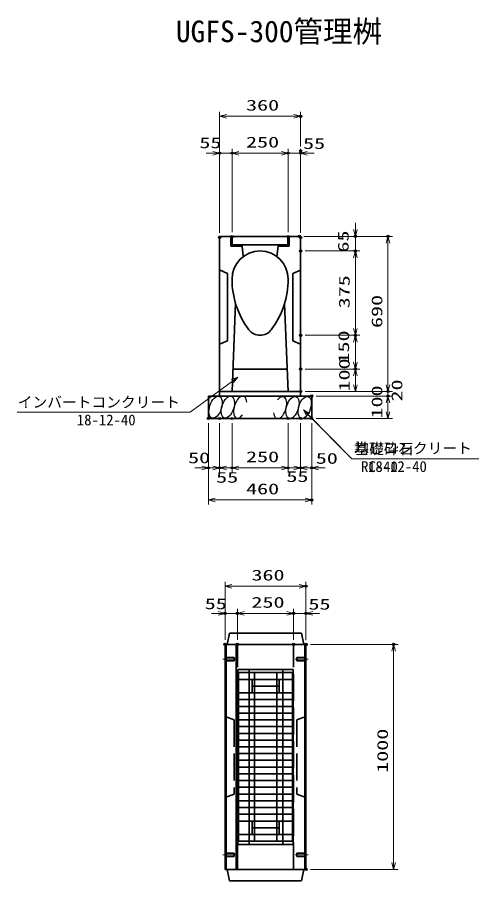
# Model space of a CAD drawing. Units: millimetres on the paper. Extents: x 15 to 1219, y 8 to 859.
# Drawn here: x 447.1 to 549.8, y 447.9 to 639.9 of the extents above; entities that cross this region are included whole.
import ezdxf
from ezdxf.enums import TextEntityAlignment as Align

# ---------------------------------------------------------------- set-up
doc = ezdxf.new("R2010")
doc.units = ezdxf.units.MM
doc.header["$PDMODE"] = 32
doc.header["$PDSIZE"] = 0.5
doc.linetypes.add('DASHED', pattern=[7.5, 6, -1.5])
doc.linetypes.add('USER1', pattern=[18.5, 12, -1.5, 3.5, -1.5])
for name, color, linetype, lineweight in [('D-BMK（構造物基準線）', 2, 'USER1', 18), ('D-STR-DIM（寸法）', 7, 'Continuous', 13), ('D-STR-HTXT(均しCON-旗)', 7, 'Continuous', 13), ('D-STR-HTXT(基礎砕石-旗)', 7, 'Continuous', 13), ('D-STR-HTXT（旗上げ）', 7, 'Continuous', 13), ('D-STR-STRF(グリ)', 7, 'Continuous', 25), ('D-STR（構造物）', 1, 'Continuous', 35)]:
    doc.layers.add(name, color=color, linetype=linetype, lineweight=lineweight)
doc.layers.add('D-STR-TXT(文字)', color=7, linetype='Continuous')
doc.layers.add('Defpoints_10', color=151, linetype='Continuous')
doc.styles.add('ＭＳ ゴシック', font='')
doc.styles.get('ＭＳ ゴシック').set_extended_font_data('MS Gothic')

# ---------------------------------------------------------------- blocks, each defined once
blk = doc.blocks.new('_Open30')
at = {"color": 7, "linetype": 'Continuous', "lineweight": 13}
for p, q in [((-1, 0.2679), (0, 0)), ((0, 0), (-1, -0.2679)), ((0, 0), (-1, 0))]:
    blk.add_line(p, q, dxfattribs=at)

msp = doc.modelspace()

# ---------------------------------------------------------------- linework, layer by layer
at = {"layer": 'D-BMK（構造物基準線）'}
for p, q in [((492.839, 497.153), (495.689, 497.153)), ((511.763, 497.153), (508.914, 497.153)), ((492.839, 453.653), (495.689, 453.653)), ((511.763, 453.653), (508.914, 453.653))]:
    msp.add_line(p, q, dxfattribs=at)
at = {"layer": 'D-STR-DIM（寸法）'}
for p, q in [((492.102, 610.636), (492.102, 618.844)), ((510.102, 611.154), (510.102, 618.844)), ((493.602, 617.844), (508.602, 617.844)), ((492.093, 591.954), (492.093, 610.636)), ((494.852, 592.098), (494.852, 610.636)), ((494.852, 592.098), (494.852, 610.636)), ((507.352, 592.098), (507.352, 610.636)), ((507.352, 592.098), (507.352, 610.636)), ((510.102, 591.904), (510.102, 610.636)), ((490.593, 609.636), (489.093, 609.636)), ((492.093, 609.636), (494.852, 609.636)), ((496.352, 609.636), (497.852, 609.636)), ((496.352, 609.636), (505.852, 609.636)), ((505.852, 609.636), (504.352, 609.636)), ((507.352, 609.636), (510.102, 609.636)), ((511.602, 609.636), (513.102, 609.636)), ((522.295, 592.654), (522.295, 594.154)), ((510.852, 591.154), (523.295, 591.154)), ((510.852, 591.148), (530.555, 591.148)), ((522.295, 587.902), (522.295, 591.154)), ((529.555, 558.154), (529.555, 589.648)), ((511.102, 587.902), (523.295, 587.902)), ((511.102, 587.902), (523.295, 587.902)), ((522.295, 570.655), (522.295, 586.402)), ((522.295, 586.402), (522.295, 584.902)), ((511.102, 569.155), (523.295, 569.155)), ((511.102, 569.155), (523.295, 569.155)), ((522.295, 563.155), (522.295, 567.655)), ((511.102, 561.655), (523.295, 561.655)), ((511.102, 561.655), (523.295, 561.655)), ((522.295, 558.155), (522.295, 560.155)), ((529.555, 558.154), (529.555, 559.654)), ((511.102, 556.655), (523.295, 556.655)), ((511.102, 556.654), (530.555, 556.654)), ((511.102, 556.654), (530.555, 556.654)), ((513.602, 555.654), (530.555, 555.654)), ((513.602, 555.654), (530.555, 555.654)), ((529.555, 555.654), (529.555, 556.654)), ((529.555, 552.154), (529.555, 554.154)), ((529.555, 554.154), (529.555, 552.654)), ((489.602, 549.654), (489.602, 538.686)), ((492.102, 549.654), (492.102, 538.686)), ((492.102, 549.654), (492.102, 538.686)), ((494.852, 549.654), (494.852, 538.686)), ((494.852, 549.654), (494.852, 538.686)), ((507.352, 549.654), (507.352, 538.686)), ((507.352, 549.654), (507.352, 538.686)), ((510.102, 549.654), (510.102, 538.686)), ((510.102, 549.654), (510.102, 538.686)), ((512.602, 549.654), (512.602, 538.686)), ((513.602, 550.654), (530.555, 550.654)), ((488.102, 539.686), (486.602, 539.686)), ((490.602, 539.686), (489.102, 539.686)), ((489.602, 539.686), (492.102, 539.686)), ((492.102, 539.686), (494.852, 539.686)), ((493.602, 539.686), (495.102, 539.686)), ((496.352, 539.686), (497.852, 539.686)), ((496.352, 539.686), (505.852, 539.686)), ((505.852, 539.686), (504.352, 539.686)), ((508.602, 539.686), (507.102, 539.686)), ((507.352, 539.686), (510.102, 539.686)), ((510.102, 539.686), (512.602, 539.686)), ((511.602, 539.686), (513.102, 539.686)), ((514.102, 539.686), (515.602, 539.686)), ((489.602, 538.686), (489.602, 531.548)), ((512.602, 538.686), (512.602, 531.548)), ((491.102, 532.548), (511.102, 532.548)), ((493.301, 508.329), (493.301, 514.38)), ((494.801, 513.38), (509.801, 513.38)), ((511.301, 508.36), (511.301, 514.38)), ((491.801, 507.329), (490.301, 507.329)), ((493.301, 501.433), (493.301, 508.329)), ((493.301, 507.329), (496.051, 507.329)), ((496.051, 501.484), (496.051, 508.329)), ((496.051, 501.433), (496.051, 508.329)), ((497.551, 507.329), (499.051, 507.329)), ((497.551, 507.329), (507.051, 507.329)), ((507.051, 507.329), (505.551, 507.329)), ((508.551, 501.433), (508.551, 508.329)), ((508.551, 501.469), (508.551, 508.329)), ((508.551, 507.329), (511.301, 507.329)), ((511.301, 501.403), (511.301, 508.329)), ((512.801, 507.329), (514.301, 507.329)), ((512.301, 500.433), (531.805, 500.433)), ((530.805, 451.933), (530.805, 498.933)), ((512.301, 450.433), (531.805, 450.433))]:
    msp.add_line(p, q, dxfattribs=at)
at = {"layer": 'D-STR-HTXT(均しCON-旗)'}
msp.add_lwpolyline([(549.75, 541.706), (521.542, 541.706), (511.819, 551.523)], dxfattribs=at)
at = {"layer": 'D-STR-HTXT(基礎砕石-旗)'}
msp.add_lwpolyline([(535.646, 541.681), (521.542, 541.681), (511.819, 551.497)], dxfattribs=at)
at = {"layer": 'D-STR-HTXT（旗上げ）'}
msp.add_lwpolyline([(447.071, 552.067), (485.515, 552.067), (494.945, 558.976)], dxfattribs=at)
at = {"layer": 'D-STR-STRF(グリ)'}
for centre, major_axis in [((491.197, 553.177), (0.79, 2.421)), ((493.918, 553.177), (0.79, 2.421)), ((508.306, 553.096), (-0.771, -2.427)), ((511.028, 553.118), (-0.771, -2.427))]:
    msp.add_ellipse(centre, major_axis=major_axis, ratio=0.5139, dxfattribs=at)
for centre, major_axis in [((496.659, 553.177), (0.79, 2.421)), ((505.566, 553.074), (-0.771, -2.427))]:
    msp.add_ellipse(centre, major_axis=major_axis, ratio=0.5139, start_param=5.3575563, end_param=10.3750652, dxfattribs=at)
at = {"layer": 'D-STR（構造物）'}
for p, q in [((492.343, 591.154), (492.093, 590.904)), ((492.102, 555.654), (492.093, 590.904)), ((509.852, 591.154), (492.343, 591.154)), ((494.602, 588.947), (494.602, 591.154)), ((494.902, 591.148), (494.901, 589.247)), ((507.303, 591.154), (507.302, 589.26)), ((507.603, 591.154), (507.602, 588.96)), ((509.852, 591.154), (510.102, 590.904)), ((510.102, 590.904), (510.102, 555.654)), ((494.602, 588.947), (497.101, 588.946)), ((494.901, 589.247), (507.302, 589.26)), ((497.101, 588.946), (497.101, 589.246)), ((497.101, 588.946), (497.352, 586.654)), ((505.102, 588.962), (504.852, 586.654)), ((505.102, 589.261), (505.102, 588.962)), ((507.302, 589.26), (505.102, 589.261)), ((507.602, 588.96), (505.102, 588.962)), ((493.852, 582.904), (492.093, 583.704)), ((510.102, 583.654), (508.352, 582.904)), ((493.852, 582.904), (493.852, 567.904)), ((508.352, 567.904), (508.352, 582.904)), ((495.593, 576.409), (494.852, 556.654)), ((507.352, 556.654), (506.517, 576.116)), ((492.102, 567.154), (493.852, 567.904)), ((508.352, 567.904), (510.102, 567.154)), ((507.138, 561.654), (495.04, 561.654)), ((512.602, 555.654), (489.602, 555.654)), ((489.602, 550.654), (489.602, 555.654)), ((510.102, 556.654), (492.102, 556.654)), ((512.602, 555.654), (512.602, 550.654)), ((512.602, 550.654), (489.602, 550.654)), ((494.301, 502.903), (493.801, 500.403)), ((510.301, 502.903), (494.301, 502.903)), ((510.801, 500.403), (510.301, 502.903)), ((493.301, 500.403), (493.301, 450.403)), ((511.301, 500.403), (493.301, 500.403)), ((493.551, 500.403), (493.551, 450.403)), ((495.801, 500.403), (495.801, 450.403)), ((511.051, 500.403), (511.051, 450.403)), ((511.301, 500.403), (511.301, 450.403)), ((496.176, 456.026), (496.176, 494.828)), ((496.176, 494.828), (508.426, 494.828)), ((496.321, 494.169), (508.321, 494.169)), ((496.321, 456.669), (496.321, 494.169)), ((498.676, 456.026), (498.676, 494.829)), ((499.821, 456.669), (499.821, 494.169)), ((504.821, 494.169), (504.821, 456.669)), ((506.176, 494.788), (506.176, 456.026)), ((508.321, 494.169), (508.321, 456.669)), ((508.426, 494.828), (508.426, 455.978)), ((496.321, 492.669), (508.321, 492.669)), ((499.321, 492.669), (499.321, 489.669)), ((505.321, 492.671), (505.321, 489.669)), ((496.321, 489.669), (508.321, 489.669)), ((505.326, 491.169), (499.321, 491.169)), ((496.321, 488.169), (508.321, 488.169)), ((496.321, 486.669), (508.321, 486.669)), ((496.321, 485.169), (508.321, 485.169)), ((496.321, 483.669), (508.321, 483.669)), ((496.321, 482.169), (508.321, 482.169)), ((496.321, 480.669), (508.321, 480.669)), ((496.321, 479.169), (508.321, 479.169)), ((496.321, 477.669), (508.321, 477.669)), ((496.321, 476.169), (508.321, 476.169)), ((496.321, 474.669), (508.321, 474.669)), ((496.321, 473.17), (508.321, 473.17)), ((496.321, 471.669), (508.321, 471.669)), ((496.321, 470.169), (508.321, 470.169)), ((496.321, 468.67), (508.321, 468.67)), ((496.321, 467.17), (508.321, 467.17)), ((496.321, 465.67), (508.321, 465.67)), ((496.321, 464.17), (508.321, 464.17)), ((496.321, 462.67), (508.321, 462.67)), ((496.321, 461.17), (508.321, 461.17)), ((499.321, 461.17), (499.321, 458.17)), ((505.321, 461.17), (505.321, 458.17)), ((499.321, 459.67), (505.321, 459.67)), ((496.321, 458.17), (508.321, 458.17)), ((508.426, 455.978), (496.176, 455.978)), ((508.321, 456.669), (496.321, 456.669)), ((511.301, 450.403), (493.301, 450.403)), ((493.801, 450.403), (494.301, 447.903)), ((510.301, 447.903), (510.801, 450.403)), ((510.301, 447.903), (494.301, 447.903))]:
    msp.add_line(p, q, dxfattribs=at)
at = {"layer": 'D-STR（構造物）', "linetype": 'DASHED'}
for p, q in [((496.051, 450.403), (496.051, 500.403)), ((508.551, 450.403), (508.551, 500.403)), ((493.301, 497.503), (495.301, 497.503)), ((495.301, 496.803), (495.301, 497.503)), ((509.301, 496.803), (509.301, 497.503)), ((511.301, 497.503), (509.301, 497.503)), ((493.301, 496.803), (495.301, 496.803)), ((511.301, 496.803), (509.301, 496.803)), ((493.301, 484.403), (495.301, 483.653)), ((511.301, 484.403), (509.301, 483.653)), ((495.301, 483.653), (495.301, 467.153)), ((509.301, 483.653), (509.301, 467.153)), ((493.301, 466.403), (495.301, 467.153)), ((511.301, 466.403), (509.301, 467.153)), ((493.301, 454.003), (495.301, 454.003)), ((493.301, 453.303), (495.301, 453.303)), ((495.301, 454.003), (495.301, 453.303)), ((509.301, 454.003), (509.301, 453.303)), ((511.301, 454.003), (509.301, 454.003)), ((511.301, 453.303), (509.301, 453.303))]:
    msp.add_line(p, q, dxfattribs=at)
at = {"layer": 'D-STR（構造物）'}
for centre, radius, start, end in [((501.102, 581.654), 6.25, 0, 180), ((513.602, 581.654), 18.75, 180, 216.8699), ((488.602, 581.654), 18.75, 323.1301, 0), ((501.102, 572.279), 3.125, 216.86989, 323.1301)]:
    msp.add_arc(centre, radius, start, end, dxfattribs=at)
at = {"layer": 'Defpoints_10'}
for p in [(510.102, 617.844), (492.102, 609.636), (494.852, 609.636), (507.352, 609.636), (510.102, 610.154), (510.102, 609.636), (494.852, 591.098), (494.852, 591.098), (507.352, 591.098), (507.352, 591.098), (509.852, 591.154), (509.852, 591.148), (522.295, 591.154), (529.555, 591.148), (492.093, 590.954), (510.102, 590.904), (510.102, 587.902), (510.102, 587.902), (522.295, 587.902), (510.102, 569.155), (510.102, 569.155), (522.295, 569.155), (510.102, 561.655), (510.102, 561.655), (522.295, 561.655), (510.102, 556.655), (510.102, 556.654), (510.102, 556.654), (529.555, 556.654), (512.602, 555.654), (512.602, 555.654), (529.555, 555.654), (489.602, 550.654), (492.102, 550.654), (492.102, 550.654), (494.852, 550.654), (494.852, 550.654), (507.352, 550.654), (507.352, 550.654), (510.102, 550.654), (510.102, 550.654), (512.602, 550.654), (512.602, 550.654), (489.602, 539.686), (492.102, 539.686), (494.852, 539.686), (507.352, 539.686), (510.102, 539.686), (512.602, 539.686), (512.602, 539.686), (512.602, 532.548), (511.301, 513.38), (493.301, 507.329), (496.051, 507.329), (508.551, 507.329), (511.301, 507.36), (511.301, 507.329), (493.301, 500.433), (496.051, 500.484), (496.051, 500.433), (508.551, 500.469), (508.551, 500.433), (511.301, 500.433), (511.301, 500.403), (530.805, 500.433), (511.301, 450.433)]:
    msp.add_point(p, dxfattribs=at)

# ---------------------------------------------------------------- block references
at = {"layer": 'D-STR-DIM（寸法）', "xscale": 1.5, "yscale": 1.5}
for p, rotation in [((492.102, 617.844), 180), ((494.852, 609.636), 180), ((494.852, 609.636), 180), ((510.102, 609.636), 180), ((522.295, 591.154), 270), ((529.555, 591.148), 90), ((522.295, 587.902), 90), ((522.295, 587.902), 90), ((522.295, 569.155), 270), ((522.295, 569.155), 90), ((522.295, 561.655), 270), ((522.295, 561.655), 90), ((522.295, 556.655), 270), ((529.555, 556.654), 270), ((529.555, 556.654), 270), ((529.555, 555.654), 90), ((529.555, 555.654), 90), ((529.555, 550.654), 270), ((492.102, 539.686), 180), ((494.852, 539.686), 180), ((494.852, 539.686), 180), ((510.102, 539.686), 180), ((512.602, 539.686), 180), ((489.602, 532.548), 180), ((493.301, 513.38), 180), ((496.051, 507.329), 180), ((496.051, 507.329), 180), ((511.301, 507.329), 180), ((530.805, 500.433), 90), ((530.805, 450.433), 270)]:
    msp.add_blockref('_Open30', p, dxfattribs=dict(at, rotation=rotation))
for p in [(510.102, 617.844), (492.093, 609.636), (507.352, 609.636), (507.352, 609.636), (489.602, 539.686), (492.102, 539.686), (507.352, 539.686), (507.352, 539.686), (510.102, 539.686), (512.602, 532.548), (511.301, 513.38), (493.301, 507.329), (508.551, 507.329), (508.551, 507.329)]:
    msp.add_blockref('_Open30', p, dxfattribs=at)
at = {"layer": 'D-STR-HTXT(均しCON-旗)', "xscale": 1.5, "yscale": 1.5, "rotation": 134.72505}
msp.add_blockref('_Open30', (510.764, 552.589), dxfattribs=at)
at = {"layer": 'D-STR-HTXT(基礎砕石-旗)', "xscale": 1.5, "yscale": 1.5, "rotation": 134.72505}
msp.add_blockref('_Open30', (510.764, 552.563), dxfattribs=at)
at = {"layer": 'D-STR-HTXT（旗上げ）', "xscale": 1.5, "yscale": 1.5, "rotation": 36.22839}
msp.add_blockref('_Open30', (496.155, 559.862), dxfattribs=at)

# ---------------------------------------------------------------- texts
at = {"layer": 'D-STR-DIM（寸法）', "style": 'ＭＳ ゴシック', "width": 1.5}
for s, p in [('360', (497.977, 618.382)), ('55', (487.583, 610.03)), ('250', (497.977, 610.173)), ('55', (510.667, 609.859)), ('250', (497.977, 540.224)), ('50', (485.076, 539.992)), ('50', (513.495, 539.873)), ('55', (491.326, 535.659)), ('55', (506.951, 535.834)), ('460', (497.977, 533.085)), ('360', (499.176, 513.917)), ('55', (488.782, 507.548)), ('250', (499.176, 507.867)), ('55', (511.866, 507.453))]:
    msp.add_text(s, height=2.405, dxfattribs=at).set_placement(p, align=Align.BOTTOM_LEFT)
for s, p in [('65', (521.528, 587.552)), ('375', (521.757, 575.149)), ('690', (529.017, 570.776)), ('150', (521.627, 562.879)), ('100', (521.757, 556.655)), ('20', (533.469, 554.435)), ('100', (529.017, 550.654)), ('1000', (530.267, 471.891))]:
    msp.add_text(s, height=2.405, rotation=90, dxfattribs=at).set_placement(p, align=Align.BOTTOM_LEFT)
at = {"layer": 'D-STR-HTXT(均しCON-旗)', "style": 'ＭＳ ゴシック'}
for s, p in [('均しコンクリート', (521.989, 542.117)), ('18-12-40', (525.123, 538.055))]:
    msp.add_text(s, height=2.405, dxfattribs=at).set_placement(p, align=Align.BOTTOM_LEFT)
at = {"layer": 'D-STR-HTXT(基礎砕石-旗)', "style": 'ＭＳ ゴシック'}
for s, p in [('基礎砕石', (522.078, 542.015)), ('RC-40', (523.566, 538.03))]:
    msp.add_text(s, height=2.405, dxfattribs=at).set_placement(p, align=Align.BOTTOM_LEFT)
at = {"layer": 'D-STR-HTXT（旗上げ）', "style": 'ＭＳ ゴシック'}
for s, p in [('インバートコンクリート', (447.179, 552.363)), ('18-12-40', (460.321, 548.416))]:
    msp.add_text(s, height=2.405, dxfattribs=at).set_placement(p, align=Align.BOTTOM_LEFT)
at = {"layer": 'D-STR-TXT(文字)', "style": 'ＭＳ ゴシック'}
msp.add_text('UGFS-300管理桝', height=4.811, dxfattribs=at).set_placement((482.358, 632.866), align=Align.BOTTOM_LEFT)

doc.saveas('drawing.dxf')
